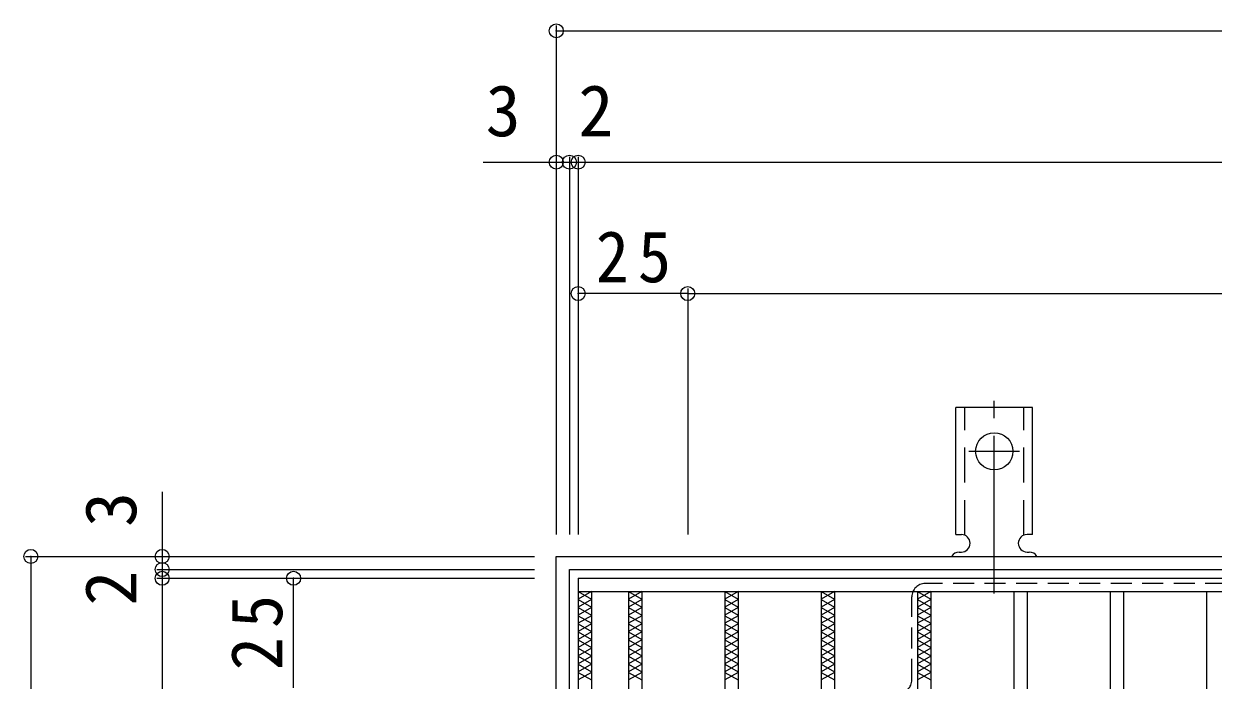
# Model space of a CAD drawing. Units: millimetres at full size, sheet at 1:4. Extents: x -838 to 1044, y -781 to 732.
# Drawn here: x -821.3 to -549.7, y 569.9 to 719.8 of the extents above; entities that cross this region are included whole.
import ezdxf
from ezdxf.enums import TextEntityAlignment as Align

# ---------------------------------------------------------------- set-up
doc = ezdxf.new("R2010")
doc.units = ezdxf.units.MM
doc.header["$LTSCALE"] = 4
doc.header["$PDMODE"] = 32
doc.header["$PDSIZE"] = 3.2
for name, pattern in [('CHAIN2', [12, 9, -1, 1, -1]), ('DASHED1', [1.8, 1.2, -0.6]), ('DASHED2', [3, 2, -1])]:
    doc.linetypes.add(name, pattern=pattern)
for name, color, linetype, lineweight in [('A-1_躯体', 3, 'Continuous', 9), ('A-2_仕上', 3, 'Continuous', 9), ('A-4_その他', 7, 'Continuous', 9), ('A-7_ハッチ', 2, 'Continuous', 9), ('A-9_ｸｳﾁｮｳｷ', 6, 'Continuous', 9), ('A-A_ﾊｯﾁ-ﾜｸ', 3, 'Continuous', 9)]:
    doc.layers.add(name, color=color, linetype=linetype, lineweight=lineweight)
doc.styles.add('ＭＳ ゴシック', font='')
doc.styles.get('ＭＳ ゴシック').set_extended_font_data('MS Gothic')

msp = doc.modelspace()

# ---------------------------------------------------------------- linework, layer by layer
at = {"layer": 'A-1_躯体', "color": 2}
for points in [[(-699.713, 188.162), (-699.713, 598.162), (-289.713, 598.162), (-289.713, 188.162)], [(-696.713, 191.162), (-696.713, 595.162), (-292.713, 595.162), (-292.713, 191.162)]]:
    msp.add_lwpolyline(points, close=True, dxfattribs=at)
at = {"layer": 'A-2_仕上'}
for p, q in [((-694.713, 593.162), (-294.713, 593.162)), ((-694.713, 590.162), (-294.713, 590.162)), ((-691.713, 590.162), (-691.713, 196.162)), ((-683.213, 590.162), (-683.213, 196.162)), ((-680.213, 590.162), (-680.213, 196.162)), ((-661.213, 590.162), (-661.213, 196.162)), ((-658.213, 590.162), (-658.213, 196.162)), ((-639.213, 590.162), (-639.213, 196.162)), ((-636.213, 590.162), (-636.213, 196.162)), ((-617.213, 590.162), (-617.213, 196.162)), ((-614.213, 590.162), (-614.213, 196.162)), ((-595.213, 590.162), (-595.213, 196.162)), ((-592.213, 590.162), (-592.213, 196.162)), ((-573.213, 590.162), (-573.213, 196.162)), ((-570.213, 590.162), (-570.213, 196.162)), ((-551.213, 590.162), (-551.213, 196.162))]:
    msp.add_line(p, q, dxfattribs=at)
msp.add_lwpolyline([(-694.713, 593.162), (-694.713, 193.162), (-294.713, 193.162)], dxfattribs=at)
at = {"layer": 'A-4_その他'}
for p, q in [((-699.713, 719.362), (-699.713, 603.162)), ((-699.713, 718.162), (-289.713, 718.162)), ((-716.393, 688.162), (-696.713, 688.162)), ((-696.713, 689.362), (-696.713, 603.162)), ((-696.713, 688.162), (-694.713, 688.162)), ((-694.713, 689.362), (-694.713, 603.162)), ((-694.713, 688.162), (-294.713, 688.162)), ((-669.713, 658.162), (-694.713, 658.162)), ((-669.713, 659.362), (-669.713, 603.162)), ((-669.713, 658.162), (-319.713, 658.162)), ((-789.713, 612.926), (-789.713, 595.162)), ((-820.913, 598.162), (-704.713, 598.162)), ((-819.713, 598.162), (-819.713, 188.162)), ((-790.913, 595.162), (-704.713, 595.162)), ((-789.713, 595.162), (-789.713, 593.162)), ((-790.913, 593.162), (-704.713, 593.162)), ((-789.713, 593.162), (-789.713, 193.162)), ((-759.713, 568.162), (-759.713, 593.162))]:
    msp.add_line(p, q, dxfattribs=at)
for p in [(-699.713, 718.162), (-699.713, 688.162), (-696.713, 688.162), (-694.713, 688.162), (-694.713, 658.162), (-669.713, 658.162), (-819.713, 598.162), (-789.713, 598.162), (-789.713, 595.162), (-789.713, 593.162), (-759.713, 593.162)]:
    msp.add_point(p, dxfattribs=at)
at = {"layer": 'A-7_ハッチ', "linetype": 'DASHED1'}
for p, q in [((-373.914, 591.966), (-615.512, 591.966)), ((-618.512, 569.966), (-618.512, 588.966))]:
    msp.add_line(p, q, dxfattribs=at)
for centre, start, end in [((-615.512, 588.966), 90, 180), ((-621.512, 569.966), 270, 0)]:
    msp.add_arc(centre, 3, start, end, dxfattribs=at)
at = {"layer": 'A-9_ｸｳﾁｮｳｷ'}
for p, q in [((-694.713, 590.162), (-691.713, 588.43)), ((-691.713, 590.162), (-694.713, 588.43)), ((-683.213, 590.162), (-680.213, 588.43)), ((-680.213, 590.162), (-683.213, 588.43)), ((-661.213, 590.162), (-658.213, 588.43)), ((-658.213, 590.162), (-661.213, 588.43)), ((-639.213, 590.162), (-636.213, 588.43)), ((-636.213, 590.162), (-639.213, 588.43)), ((-617.213, 590.162), (-614.213, 588.43)), ((-614.213, 590.162), (-617.213, 588.43)), ((-694.713, 588.314), (-691.713, 586.582)), ((-691.713, 588.314), (-694.713, 586.582)), ((-683.213, 588.314), (-680.213, 586.582)), ((-680.213, 588.314), (-683.213, 586.582)), ((-661.213, 588.314), (-658.213, 586.582)), ((-658.213, 588.314), (-661.213, 586.582)), ((-639.213, 588.314), (-636.213, 586.582)), ((-636.213, 588.314), (-639.213, 586.582)), ((-617.213, 588.314), (-614.213, 586.582)), ((-614.213, 588.314), (-617.213, 586.582)), ((-694.713, 586.467), (-691.713, 584.735)), ((-691.713, 586.467), (-694.713, 584.735)), ((-694.713, 584.619), (-691.713, 582.887)), ((-691.713, 584.619), (-694.713, 582.887)), ((-683.213, 586.467), (-680.213, 584.735)), ((-680.213, 586.467), (-683.213, 584.735)), ((-683.213, 584.619), (-680.213, 582.887)), ((-680.213, 584.619), (-683.213, 582.887)), ((-661.213, 586.467), (-658.213, 584.735)), ((-658.213, 586.467), (-661.213, 584.735)), ((-661.213, 584.619), (-658.213, 582.887)), ((-658.213, 584.619), (-661.213, 582.887)), ((-639.213, 586.467), (-636.213, 584.735)), ((-636.213, 586.467), (-639.213, 584.735)), ((-639.213, 584.619), (-636.213, 582.887)), ((-636.213, 584.619), (-639.213, 582.887)), ((-617.213, 586.467), (-614.213, 584.735)), ((-614.213, 586.467), (-617.213, 584.735)), ((-617.213, 584.619), (-614.213, 582.887)), ((-614.213, 584.619), (-617.213, 582.887)), ((-694.713, 582.772), (-691.713, 581.04)), ((-691.713, 582.772), (-694.713, 581.04)), ((-683.213, 582.772), (-680.213, 581.04)), ((-680.213, 582.772), (-683.213, 581.04)), ((-661.213, 582.772), (-658.213, 581.04)), ((-658.213, 582.772), (-661.213, 581.04)), ((-639.213, 582.772), (-636.213, 581.04)), ((-636.213, 582.772), (-639.213, 581.04)), ((-617.213, 582.772), (-614.213, 581.04)), ((-614.213, 582.772), (-617.213, 581.04)), ((-694.713, 580.924), (-691.713, 579.192)), ((-691.713, 580.924), (-694.713, 579.192)), ((-694.713, 579.077), (-691.713, 577.345)), ((-691.713, 579.077), (-694.713, 577.345)), ((-683.213, 580.924), (-680.213, 579.192)), ((-680.213, 580.924), (-683.213, 579.192)), ((-683.213, 579.077), (-680.213, 577.345)), ((-680.213, 579.077), (-683.213, 577.345)), ((-661.213, 580.924), (-658.213, 579.192)), ((-658.213, 580.924), (-661.213, 579.192)), ((-661.213, 579.077), (-658.213, 577.345)), ((-658.213, 579.077), (-661.213, 577.345)), ((-639.213, 580.924), (-636.213, 579.192)), ((-636.213, 580.924), (-639.213, 579.192)), ((-639.213, 579.077), (-636.213, 577.345)), ((-636.213, 579.077), (-639.213, 577.345)), ((-617.213, 580.924), (-614.213, 579.192)), ((-614.213, 580.924), (-617.213, 579.192)), ((-617.213, 579.077), (-614.213, 577.345)), ((-614.213, 579.077), (-617.213, 577.345)), ((-691.713, 577.229), (-694.713, 575.497)), ((-694.713, 577.229), (-691.713, 575.497)), ((-680.213, 577.229), (-683.213, 575.497)), ((-683.213, 577.229), (-680.213, 575.497)), ((-658.213, 577.229), (-661.213, 575.497)), ((-661.213, 577.229), (-658.213, 575.497)), ((-636.213, 577.229), (-639.213, 575.497)), ((-639.213, 577.229), (-636.213, 575.497)), ((-614.213, 577.229), (-617.213, 575.497)), ((-617.213, 577.229), (-614.213, 575.497)), ((-694.713, 575.382), (-691.713, 573.65)), ((-691.713, 575.382), (-694.713, 573.65)), ((-694.713, 573.534), (-691.713, 571.802)), ((-691.713, 573.534), (-694.713, 571.802)), ((-683.213, 575.382), (-680.213, 573.65)), ((-680.213, 575.382), (-683.213, 573.65)), ((-683.213, 573.534), (-680.213, 571.802)), ((-680.213, 573.534), (-683.213, 571.802)), ((-661.213, 575.382), (-658.213, 573.65)), ((-658.213, 575.382), (-661.213, 573.65)), ((-661.213, 573.534), (-658.213, 571.802)), ((-658.213, 573.534), (-661.213, 571.802)), ((-639.213, 575.382), (-636.213, 573.65)), ((-636.213, 575.382), (-639.213, 573.65)), ((-639.213, 573.534), (-636.213, 571.802)), ((-636.213, 573.534), (-639.213, 571.802)), ((-617.213, 575.382), (-614.213, 573.65)), ((-614.213, 575.382), (-617.213, 573.65)), ((-617.213, 573.534), (-614.213, 571.802)), ((-614.213, 573.534), (-617.213, 571.802)), ((-694.713, 571.686), (-691.713, 569.954)), ((-691.713, 571.686), (-694.713, 569.954)), ((-683.213, 571.686), (-680.213, 569.954)), ((-680.213, 571.686), (-683.213, 569.954)), ((-661.213, 571.686), (-658.213, 569.954)), ((-658.213, 571.686), (-661.213, 569.954)), ((-639.213, 571.686), (-636.213, 569.954)), ((-636.213, 571.686), (-639.213, 569.954)), ((-617.213, 571.686), (-614.213, 569.954)), ((-614.213, 571.686), (-617.213, 569.954))]:
    msp.add_line(p, q, dxfattribs=at)
at = {"layer": 'A-A_ﾊｯﾁ-ﾜｸ', "color": 7, "linetype": 'CHAIN2'}
for p, q in [((-599.713, 589.694), (-599.713, 637.095)), ((-605.489, 622.162), (-593.937, 622.162))]:
    msp.add_line(p, q, dxfattribs=at)
at = {"layer": 'A-A_ﾊｯﾁ-ﾜｸ'}
for p, q in [((-608.463, 603.162), (-608.463, 632.162)), ((-590.963, 632.162), (-608.463, 632.162)), ((-590.963, 603.162), (-590.963, 632.162)), ((-608.463, 603.162), (-607.213, 603.162)), ((-590.963, 603.162), (-592.213, 603.162)), ((-607.713, 599.162), (-607.213, 599.162)), ((-592.218, 599.162), (-591.704, 599.162))]:
    msp.add_line(p, q, dxfattribs=at)
at = {"layer": 'A-A_ﾊｯﾁ-ﾜｸ', "linetype": 'DASHED2'}
for p, q in [((-606.463, 603.016), (-606.463, 632.162)), ((-592.963, 603.016), (-592.963, 632.162))]:
    msp.add_line(p, q, dxfattribs=at)
at = {"layer": 'A-A_ﾊｯﾁ-ﾜｸ'}
msp.add_circle((-599.713, 622.162), 4.25, dxfattribs=at)
for centre, start, end in [((-607.213, 601.162), 270, 90), ((-592.213, 601.162), 90, 269.86671), ((-607.713, 597.162), 90.27597, 150.00049), ((-591.713, 597.162), 29.99928, 89.75838)]:
    msp.add_arc(centre, 2, start, end, dxfattribs=at)

# ---------------------------------------------------------------- texts
at = {"layer": 'A-4_その他', "color": 2, "style": 'ＭＳ ゴシック'}
for s, p in [('3', (-715.842, 690.562)), ('2', (-694.671, 690.562))]:
    msp.add_text(s, height=11.73, dxfattribs=at).set_placement(p, align=Align.BOTTOM_LEFT)
for s, p in [('3', (-792.113, 604.887)), ('2', (-792.113, 586.926))]:
    msp.add_text(s, height=11.73, rotation=90, dxfattribs=at).set_placement(p, align=Align.BOTTOM_LEFT)
at = {"layer": 'A-4_その他', "color": 2, "insert": (-690.713, 660.562), "char_height": 11.73, "attachment_point": 7, "style": 'ＭＳ ゴシック'}
msp.add_mtext('\\T1.27;\\W0.95;25', dxfattribs=at)
at = {"layer": 'A-4_その他', "color": 2, "insert": (-762.113, 572.162), "char_height": 11.73, "attachment_point": 7, "rotation": 90, "style": 'ＭＳ ゴシック'}
msp.add_mtext('\\T1.27;\\W0.95;25', dxfattribs=at)

doc.saveas('drawing.dxf')
